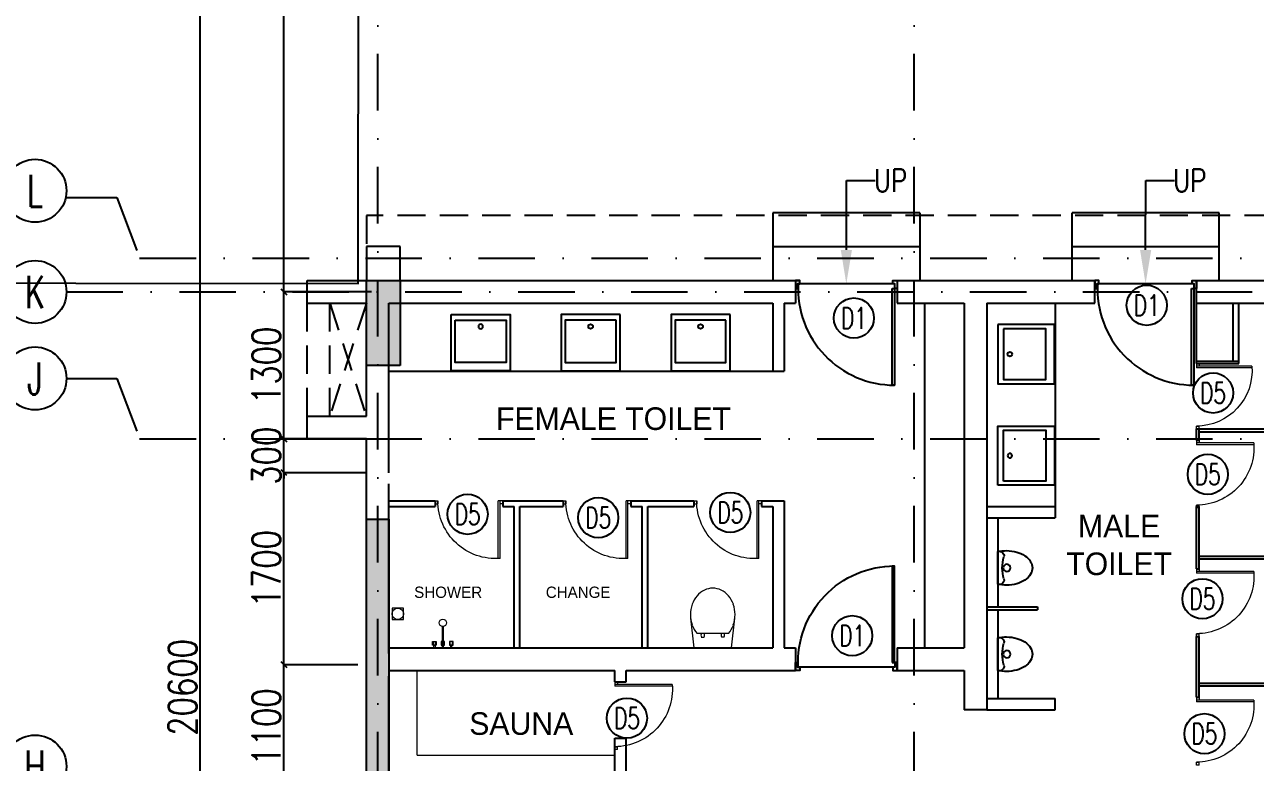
# Model space of a CAD drawing. Extents: x -32840 to 422982, y 280745 to 888746.
# Drawn here: x 210664 to 221563, y 448217 to 454746 of the extents above; entities that cross this region are included whole.
import ezdxf
from ezdxf import colors
from ezdxf.entities.mleader import LeaderData, LeaderLine
from ezdxf.enums import TextEntityAlignment as Align
from ezdxf.math import Vec2, Vec3

# ---------------------------------------------------------------- set-up
doc = ezdxf.new("R2010")
doc.units = 0
doc.header["$LTSCALE"] = 1000
doc.header["$PDMODE"] = 3
for name, pattern in [('CONTINOUS', [0]), ('DASHDOT', [1, 0.5, -0.25, 0, -0.25]), ('HIDDEN', [0.375, 0.25, -0.125]), ('HIDDEN2', [0.1875, 0.125, -0.0625])]:
    doc.linetypes.add(name, pattern=pattern)
doc.layers.get('Defpoints').update_dxf_attribs({"linetype": 'HIDDEN'})
for name, color, linetype in [('A-Chejja', 5, 'HIDDEN'), ('A-DOOR', 1, 'Continuous'), ('a-drive(base)', 22, 'Continuous'), ('A-Duct Above', 20, 'HIDDEN2'), ('A-FL-Drop', 3, 'Continuous'), ('A-GRID', 31, 'DASHDOT'), ('A-GRID NO', 40, 'CONTINOUS'), ('A-PLUM', 11, 'Continuous'), ('A-Rail', 1, 'Continuous'), ('A-SEC-DET-ID', 2, 'Continuous'), ('A-STAIR', 2, 'Continuous'), ('A-TAG-DW', 2, 'Continuous'), ('A-WALL', 7, 'CONTINOUS'), ('Ra-Typical Floor Profile', 3, 'Continuous'), ('S-RCWALL', 10, 'Continuous'), ('S-RCWALL HATCH', 165, 'Continuous'), ('WALL', 6, 'Continuous')]:
    doc.layers.add(name, color=color, linetype=linetype)
doc.layers.add('A-Dim grid', color=3, linetype='Continuous', transparency=0.5)
for name, color, linetype, lineweight in [('A08_Wall_Full_BlockWork_MAA', 4, 'Continuous', 30), ('A08_Wall_Partition Wood_MAA', 242, 'Continuous', 5), ('A09_Door Win Vent_MAA', 160, 'Continuous', 5), ('A15_Fixture_MAA', 191, 'Continuous', 5), ('I-ANNO-DIMS', 10, 'Continuous', 18), ('I-ANNO-TEXT', 130, 'Continuous', 18), ('P-SAN-FTTINGS', 151, 'Continuous', 9)]:
    doc.layers.add(name, color=color, linetype=linetype, lineweight=lineweight)
doc.styles.add('I_NOTE', font='', dxfattribs={"height": 1.5})
doc.styles.add('ROMANS', font='romans.shx', dxfattribs={"width": 0.8})
doc.styles.get('I_NOTE').set_extended_font_data('Tekton')
doc.dimstyles.new('A-Dim Grid', dxfattribs={"dimscale": 100, "dimtxt": 2.5, "dimasz": 0.5, "dimexe": 0, "dimexo": 0, "dimgap": 0.3, "dimtad": 1, "dimdec": 0, "dimlfac": -0.01, "dimzin": 3, "dimdsep": 46, "dimtxsty": 'ROMANS', "dimblk": 'OBLIQUE', "dimcen": 5, "dimclrd": 256, "dimclre": 8, "dimclrt": 4, "dimadec": 0, "dimazin": 0, "dimtfac": 1, "dimtdec": 0, "dimtix": 1, "dimtmove": 1, "dimatfit": 3, "dimfxl": 1, "dimfrac": 2, "dimtolj": 1, "dimtzin": 3, "dimlwd": -1, "dimarcsym": 0})

# ---------------------------------------------------------------- blocks, each defined once
blk = doc.blocks.new('900 SINGLE 1')
for points in [[(43, 71), (23, 71), (23, 924), (43, 924)], [(37, 29), (37, 0), (0, 0), (0, 71), (19, 71), (19, 29)], [(863, 29), (863, 0), (900, 0), (900, 71), (881, 71), (881, 29)]]:
    blk.add_lwpolyline(points, close=True)
at = {"color": 8}
blk.add_arc((23, 71), 854, 357.1964, 90, dxfattribs=at)
at = {"layer": 'A-FL-Drop'}
blk.add_line((19, 29), (881, 29), dxfattribs=at)
blk = doc.blocks.new('TAG-DOOR-WINOW')
blk.add_circle((0, 0), 2.37)
at = {"color": 6, "style": 'ROMANS', "width": 0.7}
blk.add_attdef('DW', text='', height=2.5, dxfattribs=at).set_placement((0, 0), align=Align.MIDDLE_CENTER)
blk = doc.blocks.new('_Oblique')
at = {"color": 0, "linetype": 'ByBlock', "lineweight": -2}
blk.add_line((-0.5, -0.5), (0.5, 0.5), dxfattribs=at)
at = {"color": 0, "linetype": 'ByBlock'}
blk.add_line((-0.5, -0.5), (0.5, 0.5), dxfattribs=at)
blk = doc.blocks.new('*D2629')
at = {"layer": 'A-Dim grid', "color": 8, "lineweight": -2, "transparency": 16777216}
for p, q in [((213616, 449080), (212960, 449080)), ((213616, 447980), (212960, 447980))]:
    blk.add_line(p, q, dxfattribs=at)
at = {"layer": 'A-Dim grid', "transparency": 16777216}
blk.add_line((212960, 447980), (212960, 449080), dxfattribs=at)
at = {"layer": 'Defpoints', "color": 0, "transparency": 16777216}
for p in [(212960, 449080), (213616, 449080), (213616, 447980)]:
    blk.add_point(p, dxfattribs=at)
at = {"layer": 'A-Dim grid', "transparency": 16777216, "xscale": 50, "yscale": 50, "zscale": 50}
for p, rotation in [((212960, 449080), 90), ((212960, 447980), 270)]:
    blk.add_blockref('_Oblique', p, dxfattribs=dict(at, rotation=rotation))
at = {"layer": 'A-Dim grid', "color": 4, "transparency": 16777216, "insert": (212805, 448530), "char_height": 250, "attachment_point": 5, "rotation": 90, "style": 'ROMANS'}
blk.add_mtext('\\A1;1100', dxfattribs=at)
blk = doc.blocks.new('*D2630')
at = {"layer": 'A-Dim grid', "color": 8, "lineweight": -2, "transparency": 16777216}
for p, q in [((213616, 450780), (212960, 450780)), ((213616, 449080), (212960, 449080))]:
    blk.add_line(p, q, dxfattribs=at)
at = {"layer": 'A-Dim grid', "transparency": 16777216}
blk.add_line((212960, 449080), (212960, 450780), dxfattribs=at)
at = {"layer": 'Defpoints', "color": 0, "transparency": 16777216}
for p in [(212960, 450780), (213616, 450780), (213616, 449080)]:
    blk.add_point(p, dxfattribs=at)
at = {"layer": 'A-Dim grid', "transparency": 16777216, "xscale": 50, "yscale": 50, "zscale": 50}
for p, rotation in [((212960, 450780), 90), ((212960, 449080), 270)]:
    blk.add_blockref('_Oblique', p, dxfattribs=dict(at, rotation=rotation))
at = {"layer": 'A-Dim grid', "color": 4, "transparency": 16777216, "insert": (212805, 449930), "char_height": 250, "attachment_point": 5, "rotation": 90, "style": 'ROMANS'}
blk.add_mtext('\\A1;1700', dxfattribs=at)
blk = doc.blocks.new('*D2631')
at = {"layer": 'A-Dim grid', "transparency": 16777216}
for p, q in [((212960, 451080), (212960, 451130)), ((212960, 450780), (212960, 451080)), ((212960, 450780), (212960, 450730))]:
    blk.add_line(p, q, dxfattribs=at)
at = {"layer": 'A-Dim grid', "color": 8, "lineweight": -2, "transparency": 16777216}
for p, q in [((213691, 451080), (212960, 451080)), ((213691, 450780), (212960, 450780))]:
    blk.add_line(p, q, dxfattribs=at)
at = {"layer": 'Defpoints', "color": 0, "transparency": 16777216}
for p in [(212960, 451080), (213691, 451080), (213691, 450780)]:
    blk.add_point(p, dxfattribs=at)
at = {"layer": 'A-Dim grid', "transparency": 16777216, "xscale": 50, "yscale": 50, "zscale": 50}
for p, rotation in [((212960, 451080), 270), ((212960, 450780), 90)]:
    blk.add_blockref('_Oblique', p, dxfattribs=dict(at, rotation=rotation))
at = {"layer": 'A-Dim grid', "color": 4, "transparency": 16777216, "insert": (212805, 450930), "char_height": 250, "attachment_point": 5, "rotation": 90, "style": 'ROMANS'}
blk.add_mtext('\\A1;300', dxfattribs=at)
blk = doc.blocks.new('*D2632')
at = {"layer": 'A-Dim grid', "color": 8, "lineweight": -2, "transparency": 16777216}
for p, q in [((213736, 452380), (212960, 452380)), ((213691, 451080), (212960, 451080))]:
    blk.add_line(p, q, dxfattribs=at)
at = {"layer": 'A-Dim grid', "transparency": 16777216}
blk.add_line((212960, 451080), (212960, 452380), dxfattribs=at)
at = {"layer": 'Defpoints', "color": 0, "transparency": 16777216}
for p in [(212960, 452380), (213736, 452380), (213691, 451080)]:
    blk.add_point(p, dxfattribs=at)
at = {"layer": 'A-Dim grid', "transparency": 16777216, "xscale": 50, "yscale": 50, "zscale": 50}
for p, rotation in [((212960, 452380), 90), ((212960, 451080), 270)]:
    blk.add_blockref('_Oblique', p, dxfattribs=dict(at, rotation=rotation))
at = {"layer": 'A-Dim grid', "color": 4, "transparency": 16777216, "insert": (212805, 451730), "char_height": 250, "attachment_point": 5, "rotation": 90, "style": 'ROMANS'}
blk.add_mtext('\\A1;1300', dxfattribs=at)
blk = doc.blocks.new('*D2633')
at = {"layer": 'A-Dim grid', "color": 8, "lineweight": -2, "transparency": 16777216}
for p, q in [((212756, 459180), (212218, 459180)), ((212756, 438580), (212218, 438580))]:
    blk.add_line(p, q, dxfattribs=at)
at = {"layer": 'A-Dim grid', "transparency": 16777216}
blk.add_line((212218, 438580), (212218, 459180), dxfattribs=at)
at = {"layer": 'Defpoints', "color": 0, "transparency": 16777216}
for p in [(212218, 459180), (212756, 459180), (212756, 438580)]:
    blk.add_point(p, dxfattribs=at)
at = {"layer": 'A-Dim grid', "transparency": 16777216, "xscale": 50, "yscale": 50, "zscale": 50}
for p, rotation in [((212218, 459180), 90), ((212218, 438580), 270)]:
    blk.add_blockref('_Oblique', p, dxfattribs=dict(at, rotation=rotation))
at = {"layer": 'A-Dim grid', "color": 4, "transparency": 16777216, "insert": (212063, 448880), "char_height": 250, "attachment_point": 5, "rotation": 90, "style": 'ROMANS'}
blk.add_mtext('\\A1;20600', dxfattribs=at)
blk = doc.blocks.new('*D2641')
at = {"layer": 'A-Dim grid', "color": 8, "lineweight": -2, "transparency": 16777216}
for p, q in [((213691, 459180), (212960, 459180)), ((213691, 452380), (212960, 452380))]:
    blk.add_line(p, q, dxfattribs=at)
at = {"layer": 'A-Dim grid', "transparency": 16777216}
blk.add_line((212960, 452380), (212960, 459180), dxfattribs=at)
at = {"layer": 'Defpoints', "color": 0, "transparency": 16777216}
for p in [(212960, 459180), (213691, 459180), (213691, 452380)]:
    blk.add_point(p, dxfattribs=at)
at = {"layer": 'A-Dim grid', "transparency": 16777216, "xscale": 50, "yscale": 50, "zscale": 50}
for p, rotation in [((212960, 459180), 90), ((212960, 452380), 270)]:
    blk.add_blockref('_Oblique', p, dxfattribs=dict(at, rotation=rotation))
at = {"layer": 'A-Dim grid', "color": 4, "transparency": 16777216, "insert": (212805, 455780), "char_height": 250, "attachment_point": 5, "rotation": 90, "style": 'ROMANS'}
blk.add_mtext('\\A1;6800', dxfattribs=at)
blk = doc.blocks.new('A$C5862001C')
at = {"layer": 'A09_Door Win Vent_MAA'}
for p, q in [((-40, 510), (-40, 0)), ((-25, 508), (-25, 0)), ((-600, 25), (-575, 25)), ((-600, 25), (-600, 0)), ((-600, 0), (-575, 0)), ((-575, 0), (-575, 25)), ((0, 0), (-40, 0)), ((0, 25), (-25, 25)), ((0, 25), (0, 0))]:
    blk.add_line(p, q, dxfattribs=at)
blk.add_arc((-65, 0), 510, 85.5016, 179.9999, dxfattribs=at)
blk = doc.blocks.new('Wc-p4')
at = {"color": 0}
for p, q in [((-163, 0), (-192, -257)), ((-163, 0), (-192, -257)), ((-163, 0), (163, 0)), ((163, 0), (192, -257)), ((163, 0), (192, -257)), ((-100, -94), (-75, -94)), ((100, -94), (75, -94)), ((-138, -126), (138, -126)), ((-138, -126), (138, -126))]:
    blk.add_line(p, q, dxfattribs=at)
for centre, radius, start, end in [((-64, -110), 39, 156.1865, 203.8135), ((-111, -110), 39, 336.1865, 23.8135), ((111, -110), 39, 156.1865, 203.8135), ((64, -110), 39, 336.1865, 23.8135), ((80, -289), 274, 160.796, 180), ((80, -289), 274, 160.796, 180), ((41, -275), 233, 139.9392, 160.796), ((41, -275), 233, 139.9392, 160.796), ((-41, -275), 233, 19.204, 40.0608), ((-41, -275), 233, 19.204, 40.0608), ((-80, -289), 274, 0, 19.204), ((-80, -289), 274, 0, 19.204), ((80, -289), 274, 180, 199.204), ((80, -289), 274, 180, 199.204), ((-80, -289), 274, 340.796, 0), ((-80, -289), 274, 340.796, 0), ((41, -302), 233, 199.204, 220.0608), ((41, -302), 233, 199.204, 220.0608), ((-41, -302), 233, 319.9392, 340.796), ((-41, -302), 233, 319.9392, 340.796), ((16, -323), 200, 220.0608, 243.7761), ((16, -323), 200, 220.0608, 243.7761), ((0, -355), 164, 243.7761, 270), ((0, -355), 164, 243.7761, 270), ((0, -355), 164, 270, 296.2239), ((0, -355), 164, 270, 296.2239), ((-16, -323), 200, 296.2239, 319.9392), ((-16, -323), 200, 296.2239, 319.9392)]:
    blk.add_arc(centre, radius, start, end, dxfattribs=at)
blk = doc.blocks.new('snk')
for points in [[(2999169, -159626), (2999169, -159102), (2998669, -159102), (2998669, -159626)], [(2999119, -159589), (2999119, -159139), (2998744, -159139), (2998744, -159589)]]:
    blk.add_lwpolyline(points, close=True)
blk.add_circle((2999063, -159364), 20)
blk = doc.blocks.new('ta')
at = {"layer": 'P-SAN-FTTINGS'}
for p, q in [((961344, 156625), (961344, 156593)), ((961363, 156625), (961363, 156593)), ((961419, 156625), (961419, 156593)), ((961438, 156625), (961438, 156593)), ((961494, 156625), (961494, 156593)), ((961513, 156625), (961513, 156593))]:
    blk.add_line(p, q, dxfattribs=at)
for points in [[(961370, 156625), (961338, 156625), (961338, 156593), (961370, 156593)], [(961360, 156650), (961348, 156650), (961348, 156625), (961360, 156625)], [(961445, 156625), (961413, 156625), (961413, 156593), (961445, 156593)], [(961435, 156650), (961423, 156650), (961423, 156625), (961435, 156625)], [(961488, 156625), (961520, 156625), (961520, 156593), (961488, 156593)], [(961498, 156650), (961510, 156650), (961510, 156625), (961498, 156625)]]:
    blk.add_lwpolyline(points, close=True, dxfattribs=at)
blk.add_lwpolyline([(961423, 156650), (961423, 156461), (961435, 156461), (961435, 156650)], dxfattribs=at)
blk.add_circle((961429, 156428), 32.2, dxfattribs=at)
blk = doc.blocks.new('URINAL 2')
blk.add_line((144, 0), (-144, 0))
for points in [[(-153, -76, 0.067459), (-140, -167, 0.079812), (-108, -238, 0.107118), (-55, -289, 0.139889), (0, -305, 0.139889), (55, -289, 0.107118), (108, -238, 0.079812), (140, -167, 0.067459), (153, -76, 0.056281), (144, 0, 0.079812)], [(-144, 0, 0.056281), (-153, -76, 0.067459)]]:
    blk.add_lwpolyline(points, format="xyb")
blk.add_circle((0, -79), 31.8)
for centre, radius, start, end in [((-107, -14), 39.9, 158.8847, 283.484), ((107, -14), 39.9, 256.516, 21.1153), ((0, -362), 324, 72.5055, 107.4945)]:
    blk.add_arc(centre, radius, start, end)
blk = doc.blocks.new('Tag-Stair-No')
blk.add_circle((0, 0), 1.369)
at = {"color": 6, "style": 'ROMANS', "width": 0.7}
blk.add_attdef('SN', text='', height=1.4, dxfattribs=at).set_placement((0, -0.003), align=Align.MIDDLE)
blk = doc.blocks.new('GR')
at = {"layer": 'A-GRID'}
for p, q in [((216368, 436985), (216368, 465812)), ((221118, 436985), (221118, 465812)), ((213612, 453215), (214058, 453215)), ((214058, 453215), (214260, 452680)), ((214260, 452680), (235619, 452680)), ((213612, 452380), (235578, 452380)), ((213612, 451615), (214058, 451615)), ((214058, 451615), (214260, 451080)), ((214260, 451080), (256876, 451080))]:
    blk.add_line(p, q, dxfattribs=at)
at = {"layer": 'A-GRID NO', "xscale": 203.2, "yscale": 203.2, "zscale": 203.2}
for p, values in [((213334, 453276), {'SN': 'L'}), ((213334, 452380), {'SN': 'K'}), ((213334, 451615), {'SN': 'J'}), ((213334, 448180), {'SN': 'H'})]:
    blk.add_blockref('Tag-Stair-No', p, dxfattribs=at).add_auto_attribs(values)
blk = doc.blocks.new('A$C9cf7992f')
at = {"layer": 'S-RCWALL HATCH'}
for points in [[(300, -750), (0, -750), (0, 0), (300, 0)], [(0, -2110), (200, -2110), (200, -13200), (0, -13200)]]:
    blk.add_hatch(color=253, dxfattribs=at).paths.add_polyline_path(points)
at = {"layer": 'S-RCWALL'}
for points in [[(300, -750), (0, -750), (0, 0), (300, 0)], [(0, -2110), (200, -2110), (200, -13200), (0, -13200)]]:
    blk.add_lwpolyline(points, close=True, dxfattribs=at)

msp = doc.modelspace()

# ---------------------------------------------------------------- linework, layer by layer
for p, q in [((213990.6, 452781.1), (213690.6, 452781.1)), ((213690.6, 452781.1), (213690.6, 452480.4)), ((213990.6, 452480.4), (213990.6, 452781.1)), ((213690.6, 452480.4), (213990.6, 452480.4)), ((220140.6, 452280.4), (220140.6, 452480.4)), ((221040.6, 452280.4), (221040.6, 452480.4)), ((217290.6, 452280.4), (217290.6, 451680.4)), ((217390.6, 452280.4), (217390.6, 451680.4)), ((213890.6, 449230.4), (213890.6, 450480.4)), ((214299, 450530.4), (214299, 450480.4)), ((214899, 450530.4), (214899, 450480.4)), ((214999, 449230.4), (214999, 450480.4)), ((215049, 449230.4), (215049, 450480.4)), ((215432.1, 450530.4), (215432.1, 450480.4)), ((216032.1, 450530.4), (216032.1, 450480.4)), ((216132.1, 449230.4), (216132.1, 450480.4)), ((216182.1, 449230.4), (216182.1, 450480.4)), ((216590.6, 450530.4), (216590.6, 450480.4)), ((217190.6, 450530.4), (217190.6, 450480.4)), ((217290.6, 450480.4), (217290.6, 449230.4)), ((217390.6, 450530.4), (217390.6, 449230.4)), ((217390.6, 449230.4), (217490.6, 449230.4)), ((217490.6, 449230.4), (217490.6, 449030.4)), ((218390.6, 449230.4), (218982.8, 449230.4)), ((217390.6, 449030.4), (217490.6, 449030.4)), ((218390.6, 449030.4), (218982.8, 449030.4)), ((219183.5, 448680.4), (218982.7, 448680.4))]:
    msp.add_line(p, q)
at = {"layer": 'A-Chejja'}
msp.add_lwpolyline([(232590.6, 451156.3), (232590.6, 453056.3), (213690.6, 453056.3), (213690.6, 452480.4)], dxfattribs=at)
at = {"layer": 'a-drive(base)'}
msp.add_lwpolyline([(203615.8, 452465.3), (213618.5, 452455.8), (213624.2, 458455.8), (207863.4, 458461.3), (208337, 463775.4)], dxfattribs=at)
at = {"layer": 'A-Duct Above', "ltscale": 2}
for p, q in [((213165.6, 451280.4), (213165.6, 452280.4)), ((213365.6, 451280.4), (213365.6, 452280.4)), ((213365.6, 452280.4), (213690.6, 451280.4)), ((213690.6, 452280.4), (213365.6, 451280.4))]:
    msp.add_line(p, q, dxfattribs=at)
at = {"layer": 'A-PLUM'}
for p, q in [((221040.6, 451767.9), (221040.6, 452280.4)), ((219283.5, 450380.4), (219283.5, 449592.9)), ((219283.5, 449567.9), (219283.5, 448780.4))]:
    msp.add_line(p, q, dxfattribs=at)
at = {"layer": 'A-Rail'}
for p, q in [((221040.6, 451767.9), (221415.6, 451767.9)), ((221040.6, 451747.9), (221415.6, 451747.9)), ((221040.6, 451068.4), (221040.6, 451167.9)), ((221040.6, 451167.9), (222690.6, 451167.9)), ((221065.6, 451068.4), (221065.6, 451167.9)), ((221065.6, 451142.9), (222690.6, 451142.9)), ((221040.6, 451068.4), (221065.6, 451068.4)), ((221040.6, 449930.4), (221040.6, 450480.4)), ((221040.6, 450480.4), (221065.6, 450480.4)), ((221065.6, 449930.4), (221065.6, 450480.4)), ((221065.6, 450042.9), (222690.6, 450042.9)), ((221065.6, 450017.9), (222690.6, 450017.9)), ((221040.6, 449930.4), (221065.6, 449930.4)), ((221040.6, 448792.9), (221040.6, 449330.4)), ((221040.6, 449330.4), (221065.6, 449330.4)), ((221065.6, 448792.9), (221065.6, 449330.4)), ((221065.6, 448917.9), (222690.6, 448917.9)), ((221065.6, 448892.9), (222690.6, 448892.9)), ((221040.6, 448792.9), (221065.6, 448792.9))]:
    msp.add_line(p, q, dxfattribs=at)
for points in [[(221040.6, 451747.9), (221040.6, 451767.9)], [(221415.6, 451747.9), (221415.6, 451767.9)]]:
    msp.add_lwpolyline(points, dxfattribs=at)
at = {"layer": 'A-SEC-DET-ID'}
for p, q in [((218633.5, 452280.4), (218632.8, 449230.4)), ((219790.6, 452280.4), (219790.6, 450380.4)), ((213890.6, 451680.4), (217390.6, 451680.4))]:
    msp.add_line(p, q, dxfattribs=at)
at = {"layer": 'A-STAIR'}
for p, q in [((218590.6, 453080.4), (217290.6, 453080.4)), ((217290.6, 453080.4), (217290.6, 452480.4)), ((218590.6, 453080.4), (218590.6, 452480.4)), ((221241.4, 453080.4), (219939.9, 453080.4)), ((219939.9, 452480.4), (219939.9, 453080.4)), ((221241.4, 452480.4), (221241.4, 453080.4)), ((218590.6, 452780.4), (217290.6, 452780.4)), ((221241.4, 452780.4), (219939.9, 452780.4))]:
    msp.add_line(p, q, dxfattribs=at)
at = {"layer": 'A-WALL'}
for p, q in [((213165.6, 452480.4), (213690.6, 452480.4)), ((213165.6, 452280.4), (213165.6, 452480.4)), ((213690.6, 451280.4), (213690.6, 452480.4)), ((213890.6, 452480.4), (217527.7, 452480.4)), ((217490.6, 452480.4), (217490.6, 452280.4)), ((218390.6, 452480.4), (220140.6, 452480.4)), ((218390.6, 452480.4), (218390.6, 452280.4)), ((221040.6, 452480.4), (222590.6, 452480.4)), ((213890.6, 452280.4), (217290.6, 452280.4)), ((213890.6, 450780.4), (213890.6, 452280.4)), ((217390.6, 452280.4), (217490.6, 452280.4)), ((218390.6, 452280.4), (218983.5, 452280.4)), ((218983.5, 452280.4), (218982.8, 449230.4)), ((219183.5, 452280.4), (220140.6, 452280.4)), ((219183.5, 452280.4), (219183.5, 448680.4)), ((221040.6, 452280.4), (222790.6, 452280.4)), ((213165.6, 451280.4), (213690.6, 451280.4)), ((213165.6, 451080.4), (213165.6, 451280.4)), ((213165.6, 451080.4), (213690.6, 451080.4)), ((213690.6, 439280.4), (213690.6, 451080.4)), ((213890.6, 449180.4), (213890.6, 450680.4)), ((213890.6, 450530.4), (214299, 450530.4)), ((213890.6, 450480.4), (214299, 450480.4)), ((214899, 450530.4), (215432.1, 450530.4)), ((214899, 450480.4), (214999, 450480.4)), ((215049, 450480.4), (215432.1, 450480.4)), ((216032.1, 450530.4), (216590.6, 450530.4)), ((216032.1, 450480.4), (216132.1, 450480.4)), ((216182.1, 450480.4), (216590.6, 450480.4)), ((217190.6, 450530.4), (217390.6, 450530.4)), ((217190.6, 450480.4), (217290.6, 450480.4)), ((213890.6, 449230.4), (217290.6, 449230.4)), ((218390.6, 449230.4), (218390.6, 449030.4)), ((213890.6, 449030.4), (215890.6, 449030.4)), ((215890.6, 448930.4), (215890.6, 449030.4)), ((215990.6, 448930.4), (215990.6, 449030.4)), ((215990.6, 449030.4), (217390.6, 449030.4)), ((218982.8, 449030.4), (218982.7, 448680.4)), ((213890.6, 447480.4), (213890.6, 448980.4)), ((215890.6, 448930.4), (215990.6, 448930.4)), ((215890.6, 447705.4), (215890.6, 448430.4)), ((215890.6, 448430.4), (215990.6, 448430.4)), ((215990.6, 446080.4), (215990.6, 448430.4))]:
    msp.add_line(p, q, dxfattribs=at)
msp.add_lwpolyline([(213165.6, 452280.4), (213690.6, 452280.4)], dxfattribs=at)
at = {"layer": 'A08_Wall_Partition Wood_MAA'}
for q in [(214140.6, 449030.4), (215890.6, 448280.4)]:
    msp.add_line((214140.6, 448280.4), q, dxfattribs=at)
at = {"layer": 'I-ANNO-DIMS', "elevation": 0}
msp.add_lwpolyline([(214018.9, 449481.2), (214018.9, 449581.2), (213918.9, 449581.1), (213918.9, 449481.1), (214018.9, 449481.2)], dxfattribs=at)
at = {"layer": 'I-ANNO-DIMS'}
msp.add_circle((213968.9, 449531.1, 0), 50, dxfattribs=at)
at = {"layer": 'WALL'}
for p, q in [((221365.6, 451767.9), (221365.6, 452280.4)), ((221415.6, 451767.9), (221415.6, 452280.4)), ((219183.5, 450480.4), (219790.6, 450480.4)), ((219183.5, 450380.4), (219790.6, 450380.4)), ((219183.5, 449592.9), (219633.5, 449592.9)), ((219183.5, 449567.9), (219633.5, 449567.9)), ((219633.5, 449592.9), (219633.5, 449567.9)), ((219183.5, 448780.4), (219790.6, 448780.4)), ((219183.5, 448680.4), (219790.6, 448680.4))]:
    msp.add_line(p, q, dxfattribs=at)
msp.add_lwpolyline([(219790.6, 448680.4), (219790.6, 448780.4)], dxfattribs=at)

# ---------------------------------------------------------------- block references
at = {"layer": 'A-DOOR', "rotation": 180}
for p in [(218390.6, 452480.4), (221040.6, 452480.4)]:
    msp.add_blockref('900 SINGLE 1', p, dxfattribs=at)
at = {"layer": 'A-DOOR', "xscale": -1}
msp.add_blockref('900 SINGLE 1', (218390.6, 449030.4), dxfattribs=at)
at = {"layer": 'A-GRID NO'}
msp.add_blockref('GR', (-2577.2, 0), dxfattribs=at)
at = {"layer": 'A-PLUM', "xscale": -1}
for name, p, rotation in [('snk', (374064.2, -2546988.5), 269.9999453332618), ('snk', (3218452.3, 610291.9), 359.9999453332618), ('URINAL 2', (219283.5, 449937.8), 90), ('URINAL 2', (219283.5, 449174.1), 90)]:
    msp.add_blockref(name, p, dxfattribs=dict(at, rotation=rotation))
at = {"layer": 'A-PLUM'}
for p, rotation in [((56315, -2546988.5), 90.00005466673818), ((57289, -2546988.5), 90.00005466673818), ((3218452.3, 292468.8), 180.0000546667382)]:
    msp.add_blockref('snk', p, dxfattribs=dict(at, rotation=rotation))
at = {"layer": 'A-TAG-DW'}
ref = msp.add_blockref('TAG-DOOR-WINOW', (220600.5, 452261.9), dxfattribs=dict(at, xscale=75, yscale=75, zscale=75, rotation=334.3000000001243))
ref.add_attrib('DW', 'D1', dxfattribs={"layer": '0', "color": 6, "height": 187.5, "style": 'ROMANS', "width": 0.7}).set_placement((220600.5, 452261.9), align=Align.MIDDLE_CENTER)
ref = msp.add_blockref('TAG-DOOR-WINOW', (218007.8, 452148.9), dxfattribs=dict(at, xscale=75, yscale=75, zscale=75, rotation=334.3000000001243))
ref.add_attrib('DW', 'D1', dxfattribs={"layer": '0', "color": 6, "height": 187.5, "style": 'ROMANS', "width": 0.7}).set_placement((218007.8, 452148.9), align=Align.MIDDLE_CENTER)
ref = msp.add_blockref('TAG-DOOR-WINOW', (221188.3, 451486), dxfattribs=dict(at, xscale=75, yscale=75, zscale=75, rotation=334.3000000001243))
ref.add_attrib('DW', 'D5', dxfattribs={"layer": '0', "color": 6, "height": 187.5, "style": 'ROMANS', "width": 0.7}).set_placement((221188.3, 451486), align=Align.MIDDLE_CENTER)
ref = msp.add_blockref('TAG-DOOR-WINOW', (221141.6, 450765.9), dxfattribs=dict(at, xscale=75, yscale=75, zscale=75, rotation=334.3000000001243))
ref.add_attrib('DW', 'D5', dxfattribs={"layer": '0', "color": 6, "height": 187.5, "style": 'ROMANS', "width": 0.7}).set_placement((221141.6, 450765.9), align=Align.MIDDLE_CENTER)
ref = msp.add_blockref('TAG-DOOR-WINOW', (216912.9, 450428.3), dxfattribs=dict(at, xscale=75, yscale=75, zscale=75, rotation=334.3000000001243))
ref.add_attrib('DW', 'D5', dxfattribs={"layer": '0', "color": 6, "height": 187.5, "style": 'ROMANS', "width": 0.7}).set_placement((216912.9, 450428.3), align=Align.MIDDLE_CENTER)
ref = msp.add_blockref('TAG-DOOR-WINOW', (214587, 450412.6), dxfattribs=dict(at, xscale=75, yscale=75, zscale=75, rotation=334.3000000001243))
ref.add_attrib('DW', 'D5', dxfattribs={"layer": '0', "color": 6, "height": 187.5, "style": 'ROMANS', "width": 0.7}).set_placement((214587, 450412.6), align=Align.MIDDLE_CENTER)
ref = msp.add_blockref('TAG-DOOR-WINOW', (215743.4, 450382.4), dxfattribs=dict(at, xscale=75, yscale=75, zscale=75, rotation=334.3000000001243))
ref.add_attrib('DW', 'D5', dxfattribs={"layer": '0', "color": 6, "height": 187.5, "style": 'ROMANS', "width": 0.7}).set_placement((215743.4, 450382.4), align=Align.MIDDLE_CENTER)
ref = msp.add_blockref('TAG-DOOR-WINOW', (221094.3, 449664.5), dxfattribs=dict(at, xscale=75, yscale=75, zscale=75, rotation=334.3000000001243))
ref.add_attrib('DW', 'D5', dxfattribs={"layer": '0', "color": 6, "height": 187.5, "style": 'ROMANS', "width": 0.7}).set_placement((221094.3, 449664.5), align=Align.MIDDLE_CENTER)
ref = msp.add_blockref('TAG-DOOR-WINOW', (217992.8, 449337.6), dxfattribs=dict(at, xscale=75, yscale=75, zscale=75, rotation=334.3000000001243))
ref.add_attrib('DW', 'D1', dxfattribs={"layer": '0', "color": 6, "height": 187.5, "style": 'ROMANS', "width": 0.7}).set_placement((217992.8, 449337.6), align=Align.MIDDLE_CENTER)
ref = msp.add_blockref('TAG-DOOR-WINOW', (215998.1, 448608), dxfattribs=dict(at, xscale=75, yscale=75, zscale=75, rotation=334.3000000001243))
ref.add_attrib('DW', 'D5', dxfattribs={"layer": '0', "color": 6, "height": 187.5, "style": 'ROMANS', "width": 0.7}).set_placement((215998.1, 448608), align=Align.MIDDLE_CENTER)
ref = msp.add_blockref('TAG-DOOR-WINOW', (221111.5, 448470.1), dxfattribs=dict(at, xscale=75, yscale=75, zscale=75, rotation=334.3000000001243))
ref.add_attrib('DW', 'D5', dxfattribs={"layer": '0', "color": 6, "height": 187.5, "style": 'ROMANS', "width": 0.7}).set_placement((221111.5, 448470.1), align=Align.MIDDLE_CENTER)
at = {"layer": 'A08_Wall_Full_BlockWork_MAA', "xscale": -0.9666788747437398, "yscale": 0.9666788747437398, "zscale": 0.9666788747437398, "rotation": 269.9998576609761}
msp.add_blockref('A$C5862001C', (221040.6, 451747.9), dxfattribs=at)
at = {"layer": 'A08_Wall_Full_BlockWork_MAA', "xscale": -1}
for p, rotation in [((221040.6, 451068.4), 269.9998576609761), ((214899, 450530.4), 179.9998576609761), ((216032.1, 450530.4), 179.9998576609761), ((217190.6, 450530.4), 179.9998576609761), ((221040.6, 449930.4), 269.9998576609761), ((215890.6, 448930.4), 269.9998576609761), ((221040.6, 448792.9), 269.9998576609761)]:
    msp.add_blockref('A$C5862001C', p, dxfattribs=dict(at, rotation=rotation))
at = {"layer": 'A15_Fixture_MAA', "xscale": 1.016666666604578, "yscale": 1.016666666604578, "zscale": 1.016666666604578, "rotation": 180.0001424071454}
msp.add_blockref('Wc-p4', (216758.1, 449230.4, 0), dxfattribs=at)
at = {"layer": 'Ra-Typical Floor Profile', "rotation": 179.9999467489989}
msp.add_blockref('ta', (1175797, 605879.3), dxfattribs=at)
at = {"layer": 'S-RCWALL'}
msp.add_blockref('A$C9cf7992f', (213690.6, 452480.4), dxfattribs=at)

# ---------------------------------------------------------------- texts
at = {"layer": 'I-ANNO-TEXT', "ltscale": 0.25, "attachment_point": 5, "style": 'I_NOTE'}
for s, insert, char_height in [('FEMALE TOILET', (215878.6, 451257.5), 200), ('MALE \\PTOILET', (220356.1, 450139.4), 200), ('SHOWER', (214415, 449721.6), 100), ('CHANGE', (215565.8, 449721.6), 100), ('SAUNA ', (215062.2, 448558.7, 0), 200)]:
    msp.add_mtext(s, dxfattribs=dict(at, insert=insert, char_height=char_height))

# ---------------------------------------------------------------- dimensions: what is measured, and where the dimension line sits
at = {"layer": 'A-Dim grid'}
for base, p1, p2, picture, middle in [((212217.7, 459180.4), (212755.6, 438580.4), (212755.6, 459180.4), '*D2633', (212062.7, 448880.4)), ((212959.9, 459180.4), (213690.6, 452380.4), (213690.6, 459180.4), '*D2641', (212804.9, 455780.4)), ((212959.9, 452380.4), (213690.6, 451080.4), (213736.2, 452380.4), '*D2632', (212804.9, 451730.4)), ((212959.9, 451080.4), (213690.6, 450780.4), (213690.6, 451080.4), '*D2631', (212804.9, 450930.4)), ((212959.9, 450780.4), (213615.6, 449080.4), (213615.6, 450780.4), '*D2630', (212804.9, 449930.4)), ((212959.9, 449080.4), (213615.6, 447980.4), (213615.6, 449080.4), '*D2629', (212804.9, 448530.4))]:
    dim = msp.add_linear_dim(base=base, p1=p1, p2=p2, angle=90, dimstyle='A-Dim Grid', dxfattribs=at)
    dim.commit()
    dim.dimension.update_dxf_attribs({"geometry": picture, "text_midpoint": middle})

# ---------------------------------------------------------------- leaders
at = {"layer": 'A-STAIR', "color": 3}
ml = msp.add_multileader_mtext('Standard', dxfattribs=at)
ml.set_content('UP', color=3, style='ROMANS')
ml.set_leader_properties()
ml.build(insert=Vec2(0, 0))
ml.multileader.update_dxf_attribs({"text_right_attachment_type": 6, "dogleg_length": 50, "arrow_head_size": 300})
ctx = ml.context
ctx.base_point, ctx.char_height, ctx.arrow_head_size, ctx.landing_gap_size, ctx.plane_origin = Vec3(218195.2, 453366.7), 200, 300, 0.09, Vec3(279200.6, 452316.4)
ctx.right_attachment, ctx.text_align_type = 6, 1
notes = []
notes.append((ctx, [(0, (1, 1, 0), (217941.8, 453366.7), (1, 0), 253.4, [(0, [(217940.6, 452451.6)], 0, [])])]))
ctx.mtext.insert, ctx.mtext.rotation, ctx.mtext.alignment, ctx.mtext.flow_direction = Vec3(218332.5, 453466.7), 6.2831853, 2, 5
ml = msp.add_multileader_mtext('Standard', dxfattribs=at)
ml.set_content('UP', color=3, style='ROMANS')
ml.set_leader_properties()
ml.build(insert=Vec2(0, 0))
ml.multileader.update_dxf_attribs({"text_right_attachment_type": 6, "dogleg_length": 50, "arrow_head_size": 300})
ctx = ml.context
ctx.base_point, ctx.char_height, ctx.arrow_head_size, ctx.landing_gap_size, ctx.plane_origin = Vec3(220845.2, 453366.7), 200, 300, 0.09, Vec3(281850.6, 452316.4)
ctx.right_attachment, ctx.text_align_type = 6, 1
notes.append((ctx, [(0, (1, 1, 0), (220591.8, 453366.7), (1, 0), 253.4, [(0, [(220590.6, 452451.6)], 0, [])])]))
ctx.mtext.insert, ctx.mtext.rotation, ctx.mtext.alignment, ctx.mtext.flow_direction = Vec3(220982.5, 453466.7), 6.2831853, 2, 5
for ctx, leaders in notes:
    for number, flags, end, landing, length, lines in leaders:
        leader = LeaderData()
        leader.index, (leader.has_last_leader_line, leader.has_dogleg_vector, leader.attachment_direction) = number, flags
        leader.last_leader_point, leader.dogleg_vector, leader.dogleg_length = Vec3(end), Vec3(landing), length
        for number, points, colour, breaks in lines:
            line = LeaderLine()
            line.index, line.vertices, line.color, line.breaks = number, Vec3.list(points), colors.encode_raw_color(colour), breaks
            leader.lines.append(line)
        ctx.leaders.append(leader)

doc.saveas('drawing.dxf')
